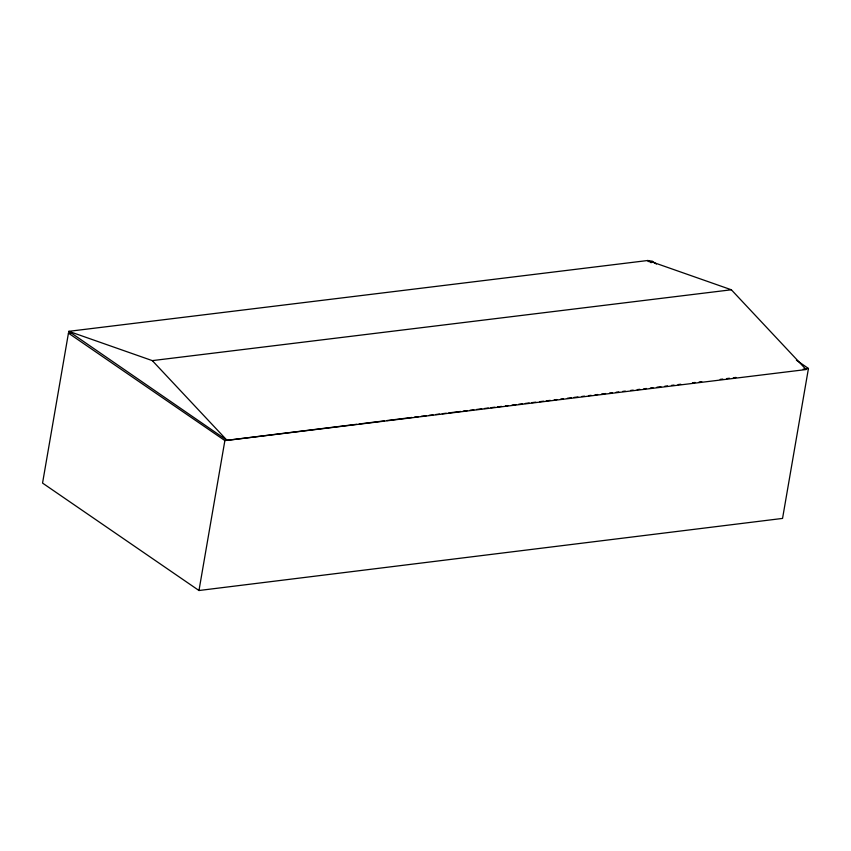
<?xml version="1.0" encoding="UTF-8"?>
<svg xmlns="http://www.w3.org/2000/svg" width="851" height="851" viewBox="0 0 851 851"><rect width="100%" height="100%" fill="white"/><g stroke="black" fill="none" stroke-linecap="round" stroke-linejoin="round"><path stroke-width="1.28" d="M72.399 332.645L68.452 333.135L42.55 483.081L198.974 590.509L782.548 518.419L808.45 368.472L796.419 360.207M198.974 590.509L224.877 440.563L68.452 333.135M648.068 261.534L652.026 261.044L656.398 264.044M224.877 440.563L356.612 424.298M359.239 423.968L384.269 420.873M386.907 420.554L411.937 417.458M414.565 417.128L418.522 416.65M421.16 416.32L426.425 415.671M429.064 415.341L433.01 414.852M435.648 414.533L439.595 414.043M442.233 413.714L446.19 413.224M448.817 412.905L460.678 411.437M463.306 411.107L467.263 410.629M469.901 410.299L473.847 409.81M476.486 409.48L481.751 408.831M484.389 408.512L488.336 408.023M490.974 407.693L494.931 407.204M497.558 406.884L501.516 406.395M505.462 405.906L508.1 405.576M512.047 405.087L516.004 404.597M518.642 404.278L522.588 403.789M525.227 403.459L529.173 402.97M531.811 402.651L535.768 402.161M539.715 401.672L543.672 401.183M546.299 400.864L550.257 400.374M554.203 399.885L556.841 399.555M560.788 399.066L563.426 398.747M567.383 398.257L571.329 397.768M573.968 397.438L577.914 396.949M581.871 396.47L584.509 396.14M588.456 395.651L591.094 395.321M595.04 394.843L597.679 394.513M601.625 394.024L605.582 393.534M609.529 393.045L612.167 392.726M616.124 392.237L618.751 391.907M622.709 391.417L625.347 391.098M630.612 390.439L633.25 390.12M637.197 389.63L639.835 389.301M643.782 388.811L646.42 388.492M650.366 388.003L653.004 387.673M656.961 387.194L660.908 386.705M664.865 386.216L667.492 385.886M671.45 385.397L674.088 385.077M678.034 384.588L680.672 384.258M692.523 382.79L695.161 382.471M699.107 381.982L701.745 381.652M720.191 379.376L722.829 379.057M726.775 378.567L729.413 378.238M733.36 377.748L735.998 377.429M803.184 369.121L808.45 368.472M68.835 331.326L647.877 260.491L731.349 289.776L806.11 369.536L227.068 440.371L68.835 331.326L152.308 360.622L731.349 289.776M647.877 260.491L651.153 262.746M152.308 360.622L227.068 440.371"/></g></svg>
